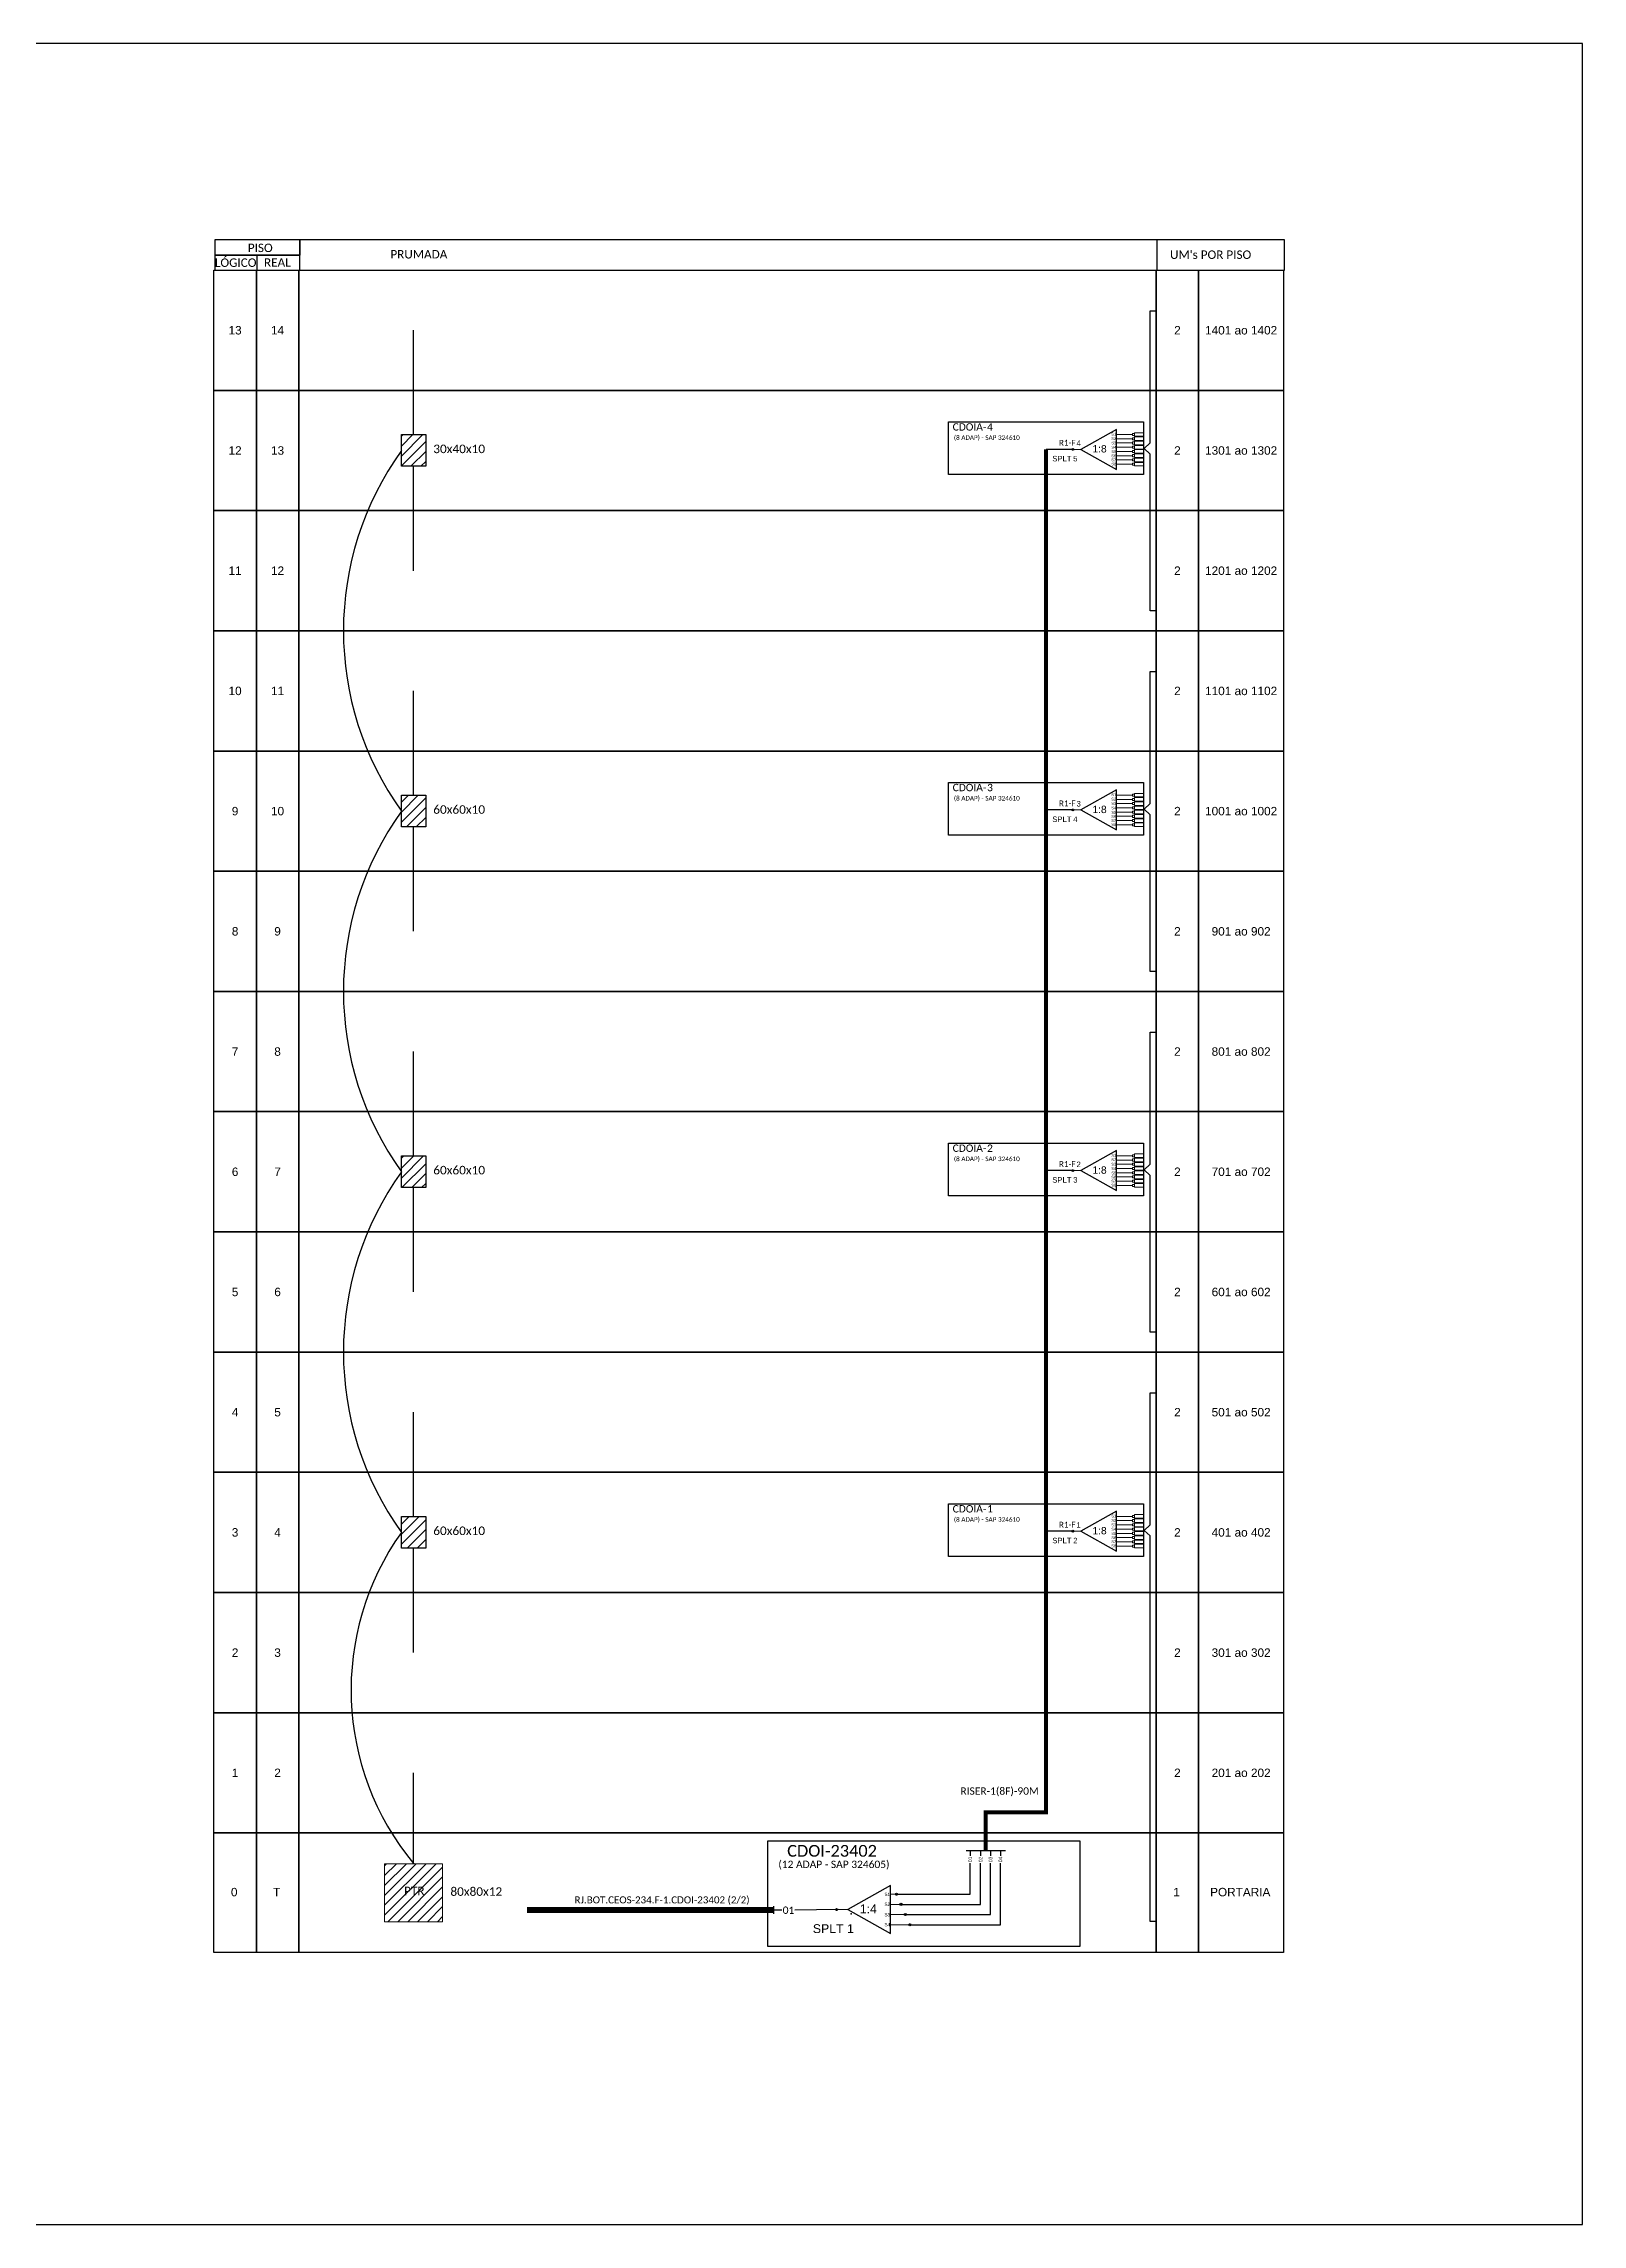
# Model space of a CAD drawing. Extents: x -89 to 749, y 705 to 1299.
# Drawn here: x 330 to 749, y 705 to 1299 of the extents above; entities that cross this region are included whole.
import ezdxf
from ezdxf.enums import TextEntityAlignment as Align

# ---------------------------------------------------------------- set-up
doc = ezdxf.new("R2010")
doc.units = 0
doc.styles.add('ARIAL', font='arial.ttf')
doc.styles.add('WMF-Calibri0', font='calibri.ttf')

# ---------------------------------------------------------------- blocks, each defined once
blk = doc.blocks.new('SPLT_1-8_SC-APC')
at = {"color": 1}
blk.add_lwpolyline([(-7.37, -2.1), (-17.04, -7.55), (-7.37, -13), (-7.37, -2.1)], dxfattribs=at)
at = {"color": 3, "lineweight": 0}
for points in [[(-2.99, -3.51), (-7.37, -3.51)], [(-7.37, -4.66), (-2.99, -4.66)], [(-7.37, -5.82), (-2.99, -5.82)], [(-2.41, -3.02), (-2.41, -4)], [(-2.41, -3.02), (0, -3.02)], [(-2.41, -4), (0, -4)], [(-2.41, -4.17), (-2.41, -5.16)], [(-2.41, -4.17), (0, -4.17)], [(-2.41, -5.16), (0, -5.16)], [(-2.41, -5.32), (-2.41, -6.31)], [(-2.41, -5.32), (0, -5.32)], [(-7.37, -6.97), (-2.99, -6.97)], [(-7.37, -8.12), (-2.99, -8.12)], [(-7.37, -9.28), (-2.99, -9.28)], [(-7.37, -10.43), (-2.99, -10.43)], [(-7.37, -11.58), (-2.99, -11.58)], [(-2.41, -6.31), (0, -6.31)], [(-2.41, -6.48), (-2.41, -7.46)], [(-2.41, -6.48), (0, -6.48)], [(-2.41, -7.46), (0, -7.46)], [(-2.41, -7.63), (-2.41, -8.62)], [(-2.41, -7.63), (0, -7.63)], [(-2.41, -8.62), (0, -8.62)], [(-2.41, -8.78), (-2.41, -9.77)], [(-2.41, -8.78), (0, -8.78)], [(-2.41, -9.77), (0, -9.77)], [(-2.41, -9.94), (-2.41, -10.92)], [(-2.41, -9.94), (0, -9.94)], [(-2.41, -10.92), (0, -10.92)], [(-2.41, -11.09), (-2.41, -12.08)], [(-2.41, -11.09), (0, -11.09)], [(-2.41, -12.08), (0, -12.08)]]:
    blk.add_lwpolyline(points, dxfattribs=at)
for points in [[(-2.99, -3.22), (-2.41, -3.22), (-2.41, -3.8), (-2.99, -3.8)], [(-2.99, -4.38), (-2.41, -4.38), (-2.41, -4.95), (-2.99, -4.95)], [(-2.99, -5.53), (-2.41, -5.53), (-2.41, -6.1), (-2.99, -6.1)], [(-2.99, -6.68), (-2.41, -6.68), (-2.41, -7.26), (-2.99, -7.26)], [(-2.99, -7.84), (-2.41, -7.84), (-2.41, -8.41), (-2.99, -8.41)], [(-2.99, -8.99), (-2.41, -8.99), (-2.41, -9.56), (-2.99, -9.56)], [(-2.99, -10.14), (-2.41, -10.14), (-2.41, -10.72), (-2.99, -10.72)], [(-2.99, -11.3), (-2.41, -11.3), (-2.41, -11.87), (-2.99, -11.87)]]:
    blk.add_lwpolyline(points, close=True, dxfattribs=at)
at = {"color": 1, "lineweight": 0}
blk.add_lwpolyline([(-17.04, -7.55), (-19.26, -7.55)], dxfattribs=at)
at = {"color": 1, "style": 'ARIAL'}
for s, height, p in [('S1', 0.75, (-8.74, -3.78)), ('S2', 0.75, (-8.74, -4.97)), ('S3', 0.75, (-8.74, -6.18)), ('1:8', 2, (-13.91, -8.4)), ('S4', 0.75, (-8.74, -7.36)), ('S5', 0.75, (-8.74, -8.57)), ('S6', 0.75, (-8.74, -9.69)), ('S7', 0.75, (-8.74, -10.78)), ('S8', 0.75, (-8.74, -11.9))]:
    blk.add_text(s, height=height, dxfattribs=at).set_placement(p)
blk = doc.blocks.new('SPLT_1-4_DIV_DIR')
h = blk.add_hatch(color=3)
h.dxf.hatch_style = 1
edge = h.paths.add_edge_path()
edge.add_arc((13.27, 3.47), 0.242, 0, 360)
h = blk.add_hatch(color=3)
h.dxf.hatch_style = 1
edge = h.paths.add_edge_path()
edge.add_arc((14.27, 1.17), 0.242, 0, 360)
h = blk.add_hatch(color=3)
h.dxf.hatch_style = 1
edge = h.paths.add_edge_path()
edge.add_arc((15.27, -1.14), 0.242, 0, 360)
h = blk.add_hatch(color=3)
h.dxf.hatch_style = 1
edge = h.paths.add_edge_path()
edge.add_arc((16.27, -3.45), 0.242, 0, 360)
at = {"color": 1}
blk.add_lwpolyline([(11.89, 5.45), (2.22, 0), (11.89, -5.45), (11.89, 5.45)], dxfattribs=at)
at = {"color": 1, "lineweight": 0}
blk.add_lwpolyline([(2.22, 0), (0, 0)], dxfattribs=at)
at = {"color": 7, "lineweight": 0}
for points in [[(13.27, 3.47), (11.89, 3.47)], [(11.89, 1.17), (14.27, 1.17)], [(11.89, -1.14), (15.27, -1.14)], [(11.89, -3.45), (16.27, -3.45)]]:
    blk.add_lwpolyline(points, dxfattribs=at)
at = {"color": 3}
for centre in [(13.27, 3.47), (14.27, 1.17), (15.27, -1.14), (16.27, -3.45)]:
    blk.add_circle(centre, 0.242, dxfattribs=at)
at = {"color": 1, "style": 'ARIAL'}
for s, height, p in [('1:4', 2, (4.91, -0.85)), ('S1', 0.75, (10.52, 3.07)), ('S2', 0.75, (10.52, 0.81)), ('S3', 0.75, (10.52, -1.54)), ('S4', 0.75, (10.52, -3.8))]:
    blk.add_text(s, height=height, dxfattribs=at).set_placement(p)

msp = doc.modelspace()

# ---------------------------------------------------------------- hatches: boundary and pattern name
h = msp.add_hatch()
h.set_pattern_fill('ANSI31', color=1, scale=0.6)
h.set_pattern_definition([(45, (-753.1567, -88.2288), (-1.3470384, 1.3470384), [])])
h.paths.add_polyline_path([(427.46, 889.2), (434.08, 889.2), (434.08, 897.82), (427.46, 897.82)])
h.paths.add_polyline_path([(427.46, 987.43), (434.08, 987.43), (434.08, 996.05), (427.46, 996.05)])
h.paths.add_polyline_path([(427.46, 1094.28), (427.46, 1085.66), (434.08, 1085.66), (434.08, 1094.28)])
h.paths.add_polyline_path([(434.08, 1192.51), (427.46, 1192.51), (427.46, 1183.89), (434.08, 1183.89)])
h = msp.add_hatch(color=3)
h.dxf.hatch_style = 1
edge = h.paths.add_edge_path()
edge.add_arc((610.39, 1188.51), 0.256, 0, 360)
h = msp.add_hatch(color=3)
h.dxf.hatch_style = 1
edge = h.paths.add_edge_path()
edge.add_arc((610.39, 1090.28), 0.256, 0, 360)
h = msp.add_hatch(color=3)
h.dxf.hatch_style = 1
edge = h.paths.add_edge_path()
edge.add_arc((610.39, 992.05), 0.256, 0, 360)
h = msp.add_hatch(color=3)
h.dxf.hatch_style = 1
edge = h.paths.add_edge_path()
edge.add_arc((610.39, 893.82), 0.256, 0, 360)
h = msp.add_hatch()
h.set_pattern_fill('ANSI31', color=1, scale=0.6)
h.set_pattern_definition([(45, (-353.7353, 3474.5297), (-1.3470384, 1.3470384), [])])
h.paths.add_polyline_path([(438.68, 787.47), (438.68, 803.27), (422.87, 803.27), (422.87, 787.47)])
h.paths.add_polyline_path([(427.6, 794.1), (434.41, 794.1), (434.41, 797.57), (427.6, 797.57)], flags=24)
h = msp.add_hatch(color=3)
h.dxf.hatch_style = 1
edge = h.paths.add_edge_path()
edge.add_arc((546.04, 790.77), 0.41, 0, 360)

# ---------------------------------------------------------------- linework, layer by layer
for points in [[(-89.32, 705.02), (749.25, 705.02), (749.25, 1299.02), (-89.32, 1299.02), (-89.32, 705.02)], [(399.74, 1237.32), (668.11, 1237.32), (668.11, 1245.54), (399.74, 1245.54), (399.74, 1245.54), (399.74, 1241.43)], [(633.36, 1237.32), (633.36, 1245.54)], [(388.17, 1237.32), (388.17, 1241.43)]]:
    msp.add_lwpolyline(points)
for points in [[(376.6, 1241.43), (399.74, 1241.43), (399.74, 1245.54), (376.6, 1245.54)], [(376.36, 1237.32), (387.93, 1237.32), (387.93, 1204.57), (376.36, 1204.57)], [(376.6, 1237.32), (399.74, 1237.32), (399.74, 1241.43), (376.6, 1241.43)], [(387.93, 1237.32), (399.5, 1237.32), (399.5, 1204.57), (387.93, 1204.57)], [(399.5, 1237.32), (633.12, 1237.32), (633.12, 1204.57), (399.5, 1204.57)], [(633.12, 1237.32), (644.69, 1237.32), (644.69, 1204.57), (633.12, 1204.57)], [(644.69, 1237.32), (667.83, 1237.32), (667.83, 1204.57), (644.69, 1204.57)], [(376.36, 1204.57), (387.93, 1204.57), (387.93, 1171.83), (376.36, 1171.83)], [(387.93, 1204.57), (399.5, 1204.57), (399.5, 1171.83), (387.93, 1171.83)], [(399.5, 1204.57), (633.12, 1204.57), (633.12, 1171.83), (399.5, 1171.83)], [(633.12, 1204.57), (644.69, 1204.57), (644.69, 1171.83), (633.12, 1171.83)], [(644.69, 1204.57), (667.83, 1204.57), (667.83, 1171.83), (644.69, 1171.83)], [(376.36, 1171.83), (387.93, 1171.83), (387.93, 1139.09), (376.36, 1139.09)], [(387.93, 1171.83), (399.5, 1171.83), (399.5, 1139.09), (387.93, 1139.09)], [(399.5, 1171.83), (633.12, 1171.83), (633.12, 1139.09), (399.5, 1139.09)], [(633.12, 1171.83), (644.69, 1171.83), (644.69, 1139.09), (633.12, 1139.09)], [(644.69, 1171.83), (667.83, 1171.83), (667.83, 1139.09), (644.69, 1139.09)], [(376.36, 1139.09), (387.93, 1139.09), (387.93, 1106.34), (376.36, 1106.34)], [(387.93, 1139.09), (399.5, 1139.09), (399.5, 1106.34), (387.93, 1106.34)], [(399.5, 1139.09), (633.12, 1139.09), (633.12, 1106.34), (399.5, 1106.34)], [(633.12, 1139.09), (644.69, 1139.09), (644.69, 1106.34), (633.12, 1106.34)], [(644.69, 1139.09), (667.83, 1139.09), (667.83, 1106.34), (644.69, 1106.34)], [(376.36, 1106.34), (387.93, 1106.34), (387.93, 1073.6), (376.36, 1073.6)], [(387.93, 1106.34), (399.5, 1106.34), (399.5, 1073.6), (387.93, 1073.6)], [(399.5, 1106.34), (633.12, 1106.34), (633.12, 1073.6), (399.5, 1073.6)], [(633.12, 1106.34), (644.69, 1106.34), (644.69, 1073.6), (633.12, 1073.6)], [(644.69, 1106.34), (667.83, 1106.34), (667.83, 1073.6), (644.69, 1073.6)], [(376.36, 1073.6), (387.93, 1073.6), (387.93, 1040.85), (376.36, 1040.85)], [(387.93, 1073.6), (399.5, 1073.6), (399.5, 1040.85), (387.93, 1040.85)], [(399.5, 1073.6), (633.12, 1073.6), (633.12, 1040.85), (399.5, 1040.85)], [(633.12, 1073.6), (644.69, 1073.6), (644.69, 1040.85), (633.12, 1040.85)], [(644.69, 1073.6), (667.83, 1073.6), (667.83, 1040.85), (644.69, 1040.85)], [(376.36, 1040.85), (387.93, 1040.85), (387.93, 1008.11), (376.36, 1008.11)], [(387.93, 1040.85), (399.5, 1040.85), (399.5, 1008.11), (387.93, 1008.11)], [(399.5, 1040.85), (633.12, 1040.85), (633.12, 1008.11), (399.5, 1008.11)], [(633.12, 1040.85), (644.69, 1040.85), (644.69, 1008.11), (633.12, 1008.11)], [(644.69, 1040.85), (667.83, 1040.85), (667.83, 1008.11), (644.69, 1008.11)], [(376.36, 1008.11), (387.93, 1008.11), (387.93, 975.37), (376.36, 975.37)], [(387.93, 1008.11), (399.5, 1008.11), (399.5, 975.37), (387.93, 975.37)], [(399.5, 1008.11), (633.12, 1008.11), (633.12, 975.37), (399.5, 975.37)], [(633.12, 1008.11), (644.69, 1008.11), (644.69, 975.37), (633.12, 975.37)], [(644.69, 1008.11), (667.83, 1008.11), (667.83, 975.37), (644.69, 975.37)], [(376.36, 975.37), (387.93, 975.37), (387.93, 942.62), (376.36, 942.62)], [(387.93, 975.37), (399.5, 975.37), (399.5, 942.62), (387.93, 942.62)], [(399.5, 975.37), (633.12, 975.37), (633.12, 942.62), (399.5, 942.62)], [(633.12, 975.37), (644.69, 975.37), (644.69, 942.62), (633.12, 942.62)], [(644.69, 975.37), (667.83, 975.37), (667.83, 942.62), (644.69, 942.62)], [(376.36, 942.62), (387.93, 942.62), (387.93, 909.88), (376.36, 909.88)], [(387.93, 942.62), (399.5, 942.62), (399.5, 909.88), (387.93, 909.88)], [(399.5, 942.62), (633.12, 942.62), (633.12, 909.88), (399.5, 909.88)], [(633.12, 942.62), (644.69, 942.62), (644.69, 909.88), (633.12, 909.88)], [(644.69, 942.62), (667.83, 942.62), (667.83, 909.88), (644.69, 909.88)], [(376.36, 909.88), (387.93, 909.88), (387.93, 877.14), (376.36, 877.14)], [(387.93, 909.88), (399.5, 909.88), (399.5, 877.14), (387.93, 877.14)], [(399.5, 909.88), (633.12, 909.88), (633.12, 877.14), (399.5, 877.14)], [(633.12, 909.88), (644.69, 909.88), (644.69, 877.14), (633.12, 877.14)], [(644.69, 909.88), (667.83, 909.88), (667.83, 877.14), (644.69, 877.14)], [(376.36, 877.14), (387.93, 877.14), (387.93, 844.39), (376.36, 844.39)], [(387.93, 877.14), (399.5, 877.14), (399.5, 844.39), (387.93, 844.39)], [(399.5, 877.14), (633.12, 877.14), (633.12, 844.39), (399.5, 844.39)], [(633.12, 877.14), (644.69, 877.14), (644.69, 844.39), (633.12, 844.39)], [(644.69, 877.14), (667.83, 877.14), (667.83, 844.39), (644.69, 844.39)], [(376.36, 844.39), (387.93, 844.39), (387.93, 811.65), (376.36, 811.65)], [(387.93, 844.39), (399.5, 844.39), (399.5, 811.65), (387.93, 811.65)], [(399.5, 844.39), (633.12, 844.39), (633.12, 811.65), (399.5, 811.65)], [(633.12, 844.39), (644.69, 844.39), (644.69, 811.65), (633.12, 811.65)], [(644.69, 844.39), (667.83, 844.39), (667.83, 811.65), (644.69, 811.65)], [(376.36, 811.65), (387.93, 811.65), (387.93, 779.09), (376.36, 779.09)], [(387.93, 811.65), (399.5, 811.65), (399.5, 779.09), (387.93, 779.09)], [(399.5, 811.65), (633.12, 811.65), (633.12, 779.09), (399.5, 779.09)], [(633.12, 811.65), (644.69, 811.65), (644.69, 779.09), (633.12, 779.09)], [(644.69, 811.65), (667.83, 811.65), (667.83, 779.09), (644.69, 779.09)]]:
    msp.add_lwpolyline(points, close=True)
at = {"color": 3}
for points in [[(633.1, 1144.5), (631.45, 1144.5), (631.45, 1187.22), (629.88, 1188.73), (631.45, 1190.24), (631.45, 1226.25), (633.1, 1226.25)], [(430.77, 1192.51), (430.77, 1220.95)], [(430.77, 1155.46), (430.77, 1183.89)], [(430.77, 1094.28), (430.77, 1122.71)], [(633.1, 1046.27), (631.45, 1046.27), (631.45, 1088.99), (629.88, 1090.5), (631.45, 1092.01), (631.45, 1128.01), (633.1, 1128.01)], [(430.77, 1057.23), (430.77, 1085.66)], [(633.1, 948.04), (631.45, 948.04), (631.45, 990.76), (629.88, 992.27), (631.45, 993.77), (631.45, 1029.78), (633.1, 1029.78)], [(430.77, 996.05), (430.77, 1024.48)], [(430.77, 959), (430.77, 987.43)], [(633.1, 787.52), (631.45, 787.52), (631.45, 892.53), (629.88, 894.04), (631.45, 895.54), (631.45, 931.55), (633.1, 931.55)], [(430.77, 897.82), (430.77, 926.25)], [(430.77, 860.76), (430.77, 889.2)], [(430.77, 803.27), (430.77, 828.02)], [(531.08, 790.64), (528.86, 790.64)], [(546.45, 790.78), (534.7, 790.65)]]:
    msp.add_lwpolyline(points, dxfattribs=at)
at = {"color": 1}
for points in [[(576.55, 1195.96), (629.68, 1195.96), (629.68, 1181.65), (576.55, 1181.65)], [(427.46, 1192.51), (434.08, 1192.51), (434.08, 1183.89), (427.46, 1183.89)], [(427.46, 1094.28), (434.08, 1094.28), (434.08, 1085.66), (427.46, 1085.66)], [(576.55, 1097.73), (629.68, 1097.73), (629.68, 1083.41), (576.55, 1083.41)], [(576.55, 999.5), (629.68, 999.5), (629.68, 985.18), (576.55, 985.18)], [(427.46, 996.05), (434.08, 996.05), (434.08, 987.43), (427.46, 987.43)], [(427.46, 897.82), (434.08, 897.82), (434.08, 889.2), (427.46, 889.2)], [(576.55, 901.27), (629.68, 901.27), (629.68, 886.95), (576.55, 886.95)], [(527.28, 809.49), (612.29, 809.49), (612.29, 780.74), (527.28, 780.74)]]:
    msp.add_lwpolyline(points, close=True, dxfattribs=at)
at = {"color": 5, "const_width": 1.1}
msp.add_lwpolyline([(603.13, 1188.51), (603.13, 817.29), (586.69, 817.29), (586.69, 806.87)], dxfattribs=at)
at = {"color": 5}
for points in [[(610.39, 1188.51), (603.13, 1188.51)], [(610.39, 1090.28), (603.13, 1090.28)], [(610.39, 992.05), (603.13, 992.05)], [(610.39, 893.82), (603.13, 893.82)], [(562.66, 794.95), (582.43, 794.95), (582.43, 803.44)], [(563.86, 792.18), (585.2, 792.18), (585.2, 803.44)], [(565.06, 789.42), (587.96, 789.42), (587.96, 803.44)], [(566.26, 786.65), (590.73, 786.65), (590.73, 803.44)], [(581.31, 806.87), (592.07, 806.87)], [(582.43, 806.87), (582.43, 805.42)], [(585.2, 806.87), (585.2, 805.42)], [(587.96, 806.87), (587.96, 805.42)], [(590.73, 806.87), (590.73, 805.39)]]:
    msp.add_lwpolyline(points, dxfattribs=at)
at = {"color": 1}
for points in [[(612.29, 780.74), (612.29, 780.74), (612.29, 780.74), (527.28, 780.74), (527.28, 809.49), (527.28, 809.49)], [(528.86, 791.69), (528.86, 789.59)]]:
    msp.add_lwpolyline(points, dxfattribs=at)
at = {"color": 1, "lineweight": 0}
msp.add_lwpolyline([(422.87, 803.27), (438.68, 803.27), (438.68, 787.47), (422.87, 787.47)], close=True, dxfattribs=at)
at = {"color": 1, "const_width": 1.6}
msp.add_lwpolyline([(461.7, 790.65), (528.86, 790.64)], dxfattribs=at)
at = {"color": 3}
for centre in [(610.39, 1188.51), (610.39, 1090.28), (610.39, 992.05), (610.39, 893.82)]:
    msp.add_circle(centre, 0.256, dxfattribs=at)
for centre, radius, start, end in [((495.86, 1139.09), 84.2, 144.31703, 215.68297), ((495.86, 1040.85), 84.2, 144.31703, 215.68297), ((495.86, 942.62), 84.2, 144.31703, 215.68297), ((487.85, 850.55), 74.11, 144.56905, 219.63387)]:
    msp.add_arc(centre, radius, start, end, dxfattribs=at)
for p in [(376.36, 1204.57), (376.36, 1171.83), (376.36, 1139.09), (376.36, 1106.34), (376.36, 1073.6), (376.36, 1040.85), (376.36, 1008.11), (376.36, 975.37), (376.36, 942.62), (376.36, 909.88), (376.36, 877.14), (376.36, 844.39), (376.36, 811.65), (550.01, 789.59)]:
    msp.add_point(p)

# ---------------------------------------------------------------- block references
for p in [(629.65, 1196.06), (629.65, 1097.83), (629.65, 999.6), (629.65, 901.37)]:
    msp.add_blockref('SPLT_1-8_SC-APC', p, dxfattribs=at)
at = {"xscale": 1.2, "yscale": 1.2, "zscale": 1.2}
msp.add_blockref('SPLT_1-4_DIV_DIR', (546.45, 790.78), dxfattribs=at)

# ---------------------------------------------------------------- texts
at = {"style": 'WMF-Calibri0'}
for s, height, p in [('     PISO', 2.3, (381.56, 1242.24)), ('PRUMADA', 2.3, (424.46, 1240.5)), ("UM's POR PISO", 2.3, (636.89, 1240.38)), ('  LÓGICO', 2.3, (375.01, 1238.21)), ('    REAL', 2.3, (386.78, 1238.26)), ('PTR', 2.317, (428.18, 794.69)), ('80x80x12', 2.317, (440.81, 794.52)), ('01', 2, (531.35, 789.6))]:
    msp.add_text(s, height=height, dxfattribs=at).set_placement(p)
at = {"style": 'ARIAL'}
for s, p in [('13', (382.14, 1220.95)), ('14', (393.71, 1220.95)), ('2', (638.9, 1220.95)), ('1401 ao 1402', (656.26, 1220.95)), ('12', (382.14, 1188.2)), ('13', (393.71, 1188.2)), ('2', (638.9, 1188.2)), ('1301 ao 1302', (656.26, 1188.2)), ('11', (382.14, 1155.46)), ('12', (393.71, 1155.46)), ('2', (638.9, 1155.46)), ('1201 ao 1202', (656.26, 1155.46)), ('10', (382.14, 1122.71)), ('11', (393.71, 1122.71)), ('2', (638.9, 1122.71)), ('1101 ao 1102', (656.26, 1122.71)), ('9', (382.14, 1089.97)), ('10', (393.71, 1089.97)), ('2', (638.9, 1089.97)), ('1001 ao 1002', (656.26, 1089.97)), ('8', (382.14, 1057.23)), ('9', (393.71, 1057.23)), ('2', (638.9, 1057.23)), ('901 ao 902', (656.26, 1057.23)), ('7', (382.14, 1024.48)), ('8', (393.71, 1024.48)), ('2', (638.9, 1024.48)), ('801 ao 802', (656.26, 1024.48)), ('6', (382.14, 991.74)), ('7', (393.71, 991.74)), ('2', (638.9, 991.74)), ('701 ao 702', (656.26, 991.74)), ('5', (382.14, 959)), ('6', (393.71, 959)), ('2', (638.9, 959)), ('601 ao 602', (656.26, 959)), ('4', (382.14, 926.25)), ('5', (393.71, 926.25)), ('2', (638.9, 926.25)), ('501 ao 502', (656.26, 926.25)), ('3', (382.14, 893.51)), ('4', (393.71, 893.51)), ('2', (638.9, 893.51)), ('401 ao 402', (656.26, 893.51)), ('2', (382.14, 860.76)), ('3', (393.71, 860.76)), ('2', (638.9, 860.76)), ('301 ao 302', (656.26, 860.76)), ('1', (382.14, 828.02)), ('2', (393.71, 828.02)), ('2', (638.9, 828.02)), ('201 ao 202', (656.26, 828.02)), ('0', (381.9, 795.53)), ('T', (393.47, 795.53)), ('1', (638.66, 795.53)), ('PORTARIA', (656.02, 795.53))]:
    msp.add_text(s, height=2.3, dxfattribs=at).set_placement(p, align=Align.MIDDLE_CENTER)
at = {"color": 1, "style": 'WMF-Calibri0'}
for s, height, p in [('CDOIA-', 2, (577.66, 1193.62)), ('30x40x10', 2.317, (436.14, 1187.48)), ('CDOIA-', 2, (577.66, 1095.39)), ('60x60x10', 2.317, (436.14, 1089.25)), ('CDOIA-', 2, (577.66, 997.16)), ('60x60x10', 2.317, (436.14, 991.02)), ('CDOIA-', 2, (577.66, 898.93)), ('60x60x10', 2.317, (436.14, 892.79)), ('CDOI-23402', 3.2, (532.57, 805.17)), ('RJ.BOT.CEOS-234.F-1.CDOI-23402 (2/2)', 1.92, (474.62, 792.45))]:
    msp.add_text(s, height=height, dxfattribs=at).set_placement(p)
at = {"color": 7}
for s, height, style, p in [('4', 2, 'WMF-Calibri0', (587.04, 1193.62)), ('3', 2, 'WMF-Calibri0', (587.04, 1095.39)), ('2', 2, 'WMF-Calibri0', (587.04, 997.16)), ('1', 2, 'WMF-Calibri0', (587.04, 898.93)), ('SPLT 1', 2.4, 'ARIAL', (539.56, 784.38))]:
    msp.add_text(s, height=height, dxfattribs=dict(at, style=style)).set_placement(p)
at = {"color": 1, "style": 'WMF-Calibri0'}
for s, height, p in [('(8 ADAP) - SAP 324610', 1.25, (586.97, 1191.09)), ('(8 ADAP) - SAP 324610', 1.25, (586.97, 1092.86)), ('(8 ADAP) - SAP 324610', 1.25, (586.97, 994.63)), ('(8 ADAP) - SAP 324610', 1.25, (586.97, 896.4)), ('(12 ADAP - SAP 324605)', 2, (545.31, 802.09))]:
    msp.add_text(s, height=height, dxfattribs=at).set_placement(p, align=Align.CENTER)
at = {"color": 5, "style": 'WMF-Calibri0'}
for p in [(606.62, 1189.5), (606.62, 1091.27), (606.62, 993.04), (606.62, 894.8)]:
    msp.add_text('R1-F', height=1.6, dxfattribs=at).set_placement(p)
at = {"color": 5}
for s, height, style, p in [('4', 1.5, 'ARIAL', (611.99, 1189.46)), ('3', 1.5, 'ARIAL', (611.99, 1091.23)), ('2', 1.5, 'ARIAL', (611.99, 993)), ('1', 1.5, 'ARIAL', (611.99, 894.77)), ('RISER-1(8F)-90M', 2, 'WMF-Calibri0', (590.45, 822.06))]:
    msp.add_text(s, height=height, dxfattribs=dict(at, style=style)).set_placement(p, align=Align.CENTER)
at = {"color": 7, "style": 'ARIAL'}
for s, p in [('SPLT', (607.42, 1185.23)), ('5', (611.09, 1185.23)), ('SPLT', (607.42, 1087)), ('4', (611.09, 1087)), ('SPLT', (607.42, 988.77)), ('3', (611.09, 988.77)), ('SPLT', (607.42, 890.54)), ('2', (611.09, 890.54))]:
    msp.add_text(s, height=1.5, dxfattribs=at).set_placement(p, align=Align.CENTER)
at = {"style": 'ARIAL'}
for s, p in [('01', (582.42, 804.43)), ('02', (585.28, 804.43)), ('03', (587.98, 804.43)), ('04', (590.66, 804.43))]:
    msp.add_text(s, height=0.992, rotation=90, dxfattribs=at).set_placement(p, align=Align.MIDDLE_CENTER)

doc.saveas('drawing.dxf')
